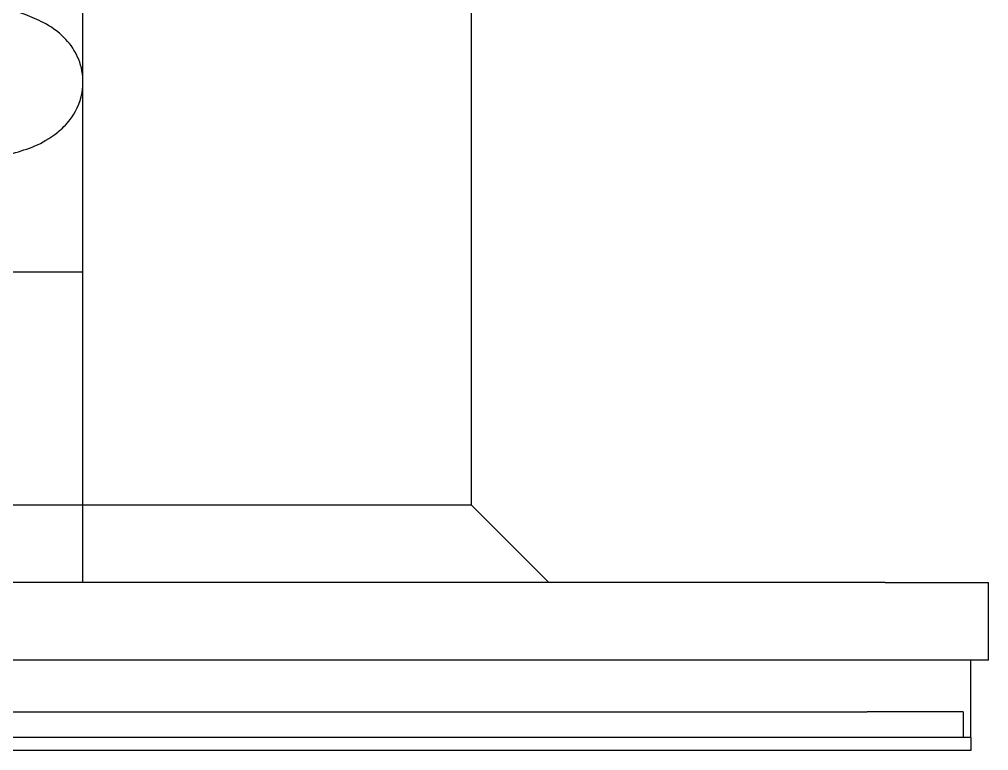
# Model space of a CAD drawing. Header units: inches. Extents: x 707 to 13003, y 909 to 9309.
# Drawn here: x 1441.1 to 1516, y 1536.7 to 1593.2 of the extents above; entities that cross this region are included whole.
import ezdxf

# ---------------------------------------------------------------- set-up
doc = ezdxf.new("R2010")
doc.units = ezdxf.units.IN
doc.header["$MEASUREMENT"] = 0

# ---------------------------------------------------------------- blocks, each defined once
blk = doc.blocks.new('BKM-1')
at = {"color": 2}
for p, q in [((65, -69), (65, -163)), ((35, -163), (35, -119)), ((-35, -145), (35, -145)), ((-35, -163), (35, -163)), ((35, -169), (35, -163)), ((35, -163), (56, -163)), ((56, -163), (65, -163)), ((71, -169), (65, -163)), ((97, -169), (-97, -169)), ((97, -169), (105, -169)), ((105, -175), (105, -169)), ((97, -175), (-97, -175)), ((105, -175), (97, -175)), ((103.616, -181), (103.616, -175)), ((-96.384, -179), (95.616, -179)), ((103.032, -179), (95.616, -179)), ((103.032, -179), (103.032, -181)), ((103.032, -181), (-103.8, -181)), ((103.616, -181), (103.032, -181)), ((103.616, -181), (103.616, -182)), ((103.616, -182), (-104.384, -182))]:
    blk.add_line(p, q, dxfattribs=at)
blk.add_open_spline([(-27.984, -144.702), (-27.984, -144.702), (-27.832, -144.628), (-27.153, -144.386), (-26.443, -144.181), (-24.279, -143.676), (-22.636, -143.362), (-18.543, -142.688), (-16.012, -142.324), (-10.392, -141.58), (-7.285, -141.199), (-0.85, -140.429), (2.479, -140.04), (9.01, -139.256), (12.208, -138.861), (18.169, -138.06), (20.92, -137.655), (25.797, -136.805), (27.861, -136.374), (30.781, -135.487), (31.771, -135.228), (33.361, -133.961), (33.689, -133.659), (34.393, -132.729), (34.774, -132.024), (35.038, -130.536), (35.016, -129.854), (34.728, -128.641), (34.473, -128.121), (33.863, -127.196), (33.504, -126.843), (32.605, -126.089), (32.105, -125.821), (30.655, -125.13), (29.698, -124.834), (27.434, -124.236), (26.141, -123.958), (23.481, -123.458), (22.171, -123.237), (19.422, -122.807), (17.993, -122.599), (13.553, -121.985), (10.339, -121.581), (3.75, -120.784), (0.381, -120.39), (-5.976, -119.633), (-8.973, -119.27), (-11.773, -118.909)], degree=3, knots=[8.417305, 8.417305, 8.417305, 8.417305, 8.531698, 8.531698, 8.725087, 8.725087, 8.99409, 8.99409, 9.298208, 9.298208, 9.614049, 9.614049, 9.934688, 9.934688, 10.258751, 10.258751, 10.588159, 10.588159, 10.934592, 10.934592, 11.185794, 11.185794, 11.245266, 11.245266, 11.31387, 11.31387, 11.362974, 11.362974, 11.412974, 11.412974, 11.476364, 11.476364, 11.585889, 11.585889, 11.799729, 11.799729, 12.015688, 12.015688, 12.19298, 12.19298, 12.361873, 12.361873, 12.692611, 12.692611, 13.017181, 13.017181, 13.317812, 13.317812, 13.317812, 13.317812], dxfattribs=at)

msp = doc.modelspace()

# ---------------------------------------------------------------- block references
msp.add_blockref('BKM-1', (1411.017, 1718.69))

doc.saveas('drawing.dxf')
